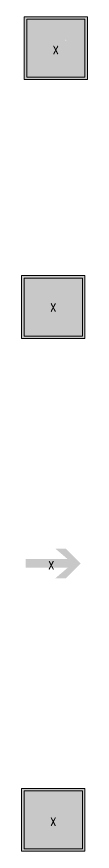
# Model space of a CAD drawing. Header units: metres. Extents: x -162 to 83385, y -62392 to -1971.
# Drawn here: x 28200 to 28460, y -54341 to -51027 of the extents above; entities that cross this region are included whole.
import ezdxf
from ezdxf.enums import TextEntityAlignment as Align

# ---------------------------------------------------------------- set-up
doc = ezdxf.new("R2010")
doc.units = ezdxf.units.M
doc.header["$LTSCALE"] = 0.5
for name, color, linetype, lineweight in [('ELIN_Attribut_01_Produkt_ID', 7, 'Continuous', 0), ('ELIN_Attribut_02_Stromkreis', 7, 'Continuous', 0), ('ELIN_Attribut_03_Verteilerbereich', 7, 'Continuous', 0), ('ELIN_Attribut_04_Montagehoehe', 7, 'Continuous', 0), ('ELIN_Attribut_05_Montageart', 7, 'Continuous', 0), ('ELIN_Attribut_06_Tuernummer', 7, 'Continuous', 0), ('ELIN_Attribut_07_Bemerkung', 7, 'Continuous', 0), ('ELIN_Attribut_08_Adresse', 7, 'Continuous', 0), ('ELIN_Attribut_10_AKZ1', 7, 'Continuous', 0), ('ELIN_Attribut_11_AKZ2', 7, 'Continuous', 0), ('ELIN_Attribut_12_Sonstiges1', 7, 'Continuous', 0), ('ELIN_Attribut_13_Sonstiges2', 7, 'Continuous', 0), ('ELIN_Attribut_14_Bauteil', 7, 'Continuous', 0), ('ELIN_Attribut_15_Ebene', 7, 'Continuous', 0), ('ELIN_Attribut_16_Raumnummer', 7, 'Continuous', 0), ('ELIN_Attribut_17_Raumname', 7, 'Continuous', 0), ('ELIN_Attribut_18_Montageabschnitt', 7, 'Continuous', 0), ('ELIN_Attribut_Basispunkt', 2, 'Continuous', 0), ('ELIN_Attribute_GEMOS', 11, 'Continuous', 0), ('ELIN_FOS_WA_Erste Hilfe Kasten', 7, 'Continuous', 0), ('ELIN_FOS_WA_Fluchtrichtung', 7, 'Continuous', 0), ('ELIN_FOS_WA_Teekueche', 7, 'Continuous', 0), ('ELIN_FOS_WA_Tuerrnotauf', 7, 'Continuous', 0)]:
    doc.layers.add(name, color=color, linetype=linetype, lineweight=lineweight)
doc.layers.get('0').off()
doc.styles.add('ELIN_Attribute', font='isocp.shx', dxfattribs={"width": 0.8})

# ---------------------------------------------------------------- blocks, each defined once
blk = doc.blocks.new('ELIN_FOS_ERSTE_HILFE_KASTEN')
at = {"true_color": 0xfafafa}
h = blk.add_hatch(color=7, dxfattribs=at)
h.dxf.hatch_style = 1
h.paths.add_polyline_path([(-121.3, 121.2), (-121.3, -121.3), (121.2, -121.3), (121.2, 121.2)], flags=16)
h.paths.add_polyline_path([(-125, 125), (-125, -125), (125, -125), (125, 125)])
at = {"true_color": 0xd2d2d2}
h = blk.add_hatch(color=254, dxfattribs=at)
h.paths.add_polyline_path([(-121.3, 121.2), (-121.3, -121.3), (121.2, -121.3), (121.2, 121.2)])
h.paths.add_polyline_path([(115, -115), (-115, -115), (-115, 115), (115, 115)], flags=16)
at = {"true_color": 0x64f01e}
h = blk.add_hatch(color=70, dxfattribs=at)
h.dxf.hatch_style = 1
h.paths.add_polyline_path([(115, 115), (-115, 115), (-115, -115), (115, -115)])
h.paths.add_polyline_path([(-22, 22), (-22, 95.1), (22, 95.1), (22, 22), (95.1, 22), (95.1, -22), (22, -22), (22, -95.1), (-22, -95.1), (-22, -22), (-95.1, -22), (-95.1, 22)], flags=16)
at = {"true_color": 0xfafafa}
blk.add_hatch(color=7, dxfattribs=at).paths.add_polyline_path([(95.1, 22), (22, 22), (22, 95.1), (-22, 95.1), (-22, 22), (-95.1, 22), (-95.1, -22), (-22, -22), (-22, -95.1), (22, -95.1), (22, -22), (95.1, -22)])
at = {"color": 7, "true_color": 0xfafafa}
blk.add_lwpolyline([(-125, 125), (-125, -125), (125, -125), (125, 125)], close=True, dxfattribs=at)
for points in [[(-115, 115), (-115, -115), (115, -115), (115, 115)], [(115, 115), (-115, 115), (-115, -115), (115, -115), (115, 115)]]:
    blk.add_lwpolyline(points, close=True)
at = {"layer": 'ELIN_Attribut_01_Produkt_ID', "style": 'ELIN_Attribute', "width": 0.8, "flags": 8}
blk.add_attdef('01_PRODUKT_ID', (508.5, -14.6, 0), '', height=150, dxfattribs=at)
at = {"layer": 'ELIN_Attribut_02_Stromkreis', "style": 'ELIN_Attribute', "width": 0.8, "flags": 8}
blk.add_attdef('02_STROMKREIS', (508.5, 185.4, 0), '', height=150, dxfattribs=at)
at = {"layer": 'ELIN_Attribut_03_Verteilerbereich', "style": 'ELIN_Attribute', "width": 0.8, "flags": 8}
blk.add_attdef('03_VERTEILERBEREICH', (508.5, -404.4, 0), '', height=125, dxfattribs=at)
at = {"layer": 'ELIN_Attribut_04_Montagehoehe', "style": 'ELIN_Attribute', "width": 0.8, "flags": 8}
blk.add_attdef('04_MONTAGEHOEHE', text='', height=125, dxfattribs=at).set_placement((-732.1, -14.6, 0), align=Align.RIGHT)
at = {"layer": 'ELIN_Attribut_05_Montageart', "style": 'ELIN_Attribute', "width": 0.8, "flags": 8}
blk.add_attdef('05_MONTAGEART', (508.5, -204.4, 0), '', height=125, dxfattribs=at)
at = {"layer": 'ELIN_Attribut_06_Tuernummer', "style": 'ELIN_Attribute', "width": 0.8, "flags": 8}
blk.add_attdef('06_TUERNUMMER', text='', height=125, dxfattribs=at).set_placement((-732.1, -214.6, 0), align=Align.RIGHT)
at = {"layer": 'ELIN_Attribut_07_Bemerkung', "style": 'ELIN_Attribute', "width": 0.8, "flags": 8}
blk.add_attdef('07_BEMERKUNG', (511.1, -844.5, 0), '', height=125, dxfattribs=at)
at = {"layer": 'ELIN_Attribut_08_Adresse', "style": 'ELIN_Attribute', "width": 0.8, "flags": 8}
blk.add_attdef('08_ADRESSE', (511.1, -1100.6, 0), '', height=125, dxfattribs=at)
at = {"layer": 'ELIN_Attribut_10_AKZ1', "style": 'ELIN_Attribute', "width": 0.8, "flags": 8}
blk.add_attdef('10_AKZ1', (508.5, -1466.6, 0), '', height=125, dxfattribs=at)
at = {"layer": 'ELIN_Attribut_11_AKZ2', "style": 'ELIN_Attribute', "width": 0.8, "flags": 8}
blk.add_attdef('11_AKZ2', (508.5, -1622.9, 0), '', height=125, dxfattribs=at)
at = {"layer": 'ELIN_Attribut_12_Sonstiges1', "style": 'ELIN_Attribute', "width": 0.8, "flags": 8}
blk.add_attdef('12_SONSTIGES1', (511.1, -2000.7, 0), '', height=125, dxfattribs=at)
at = {"layer": 'ELIN_Attribut_13_Sonstiges2', "style": 'ELIN_Attribute', "width": 0.8, "flags": 8}
blk.add_attdef('13_SONSTIGES2', (511.1, -2151.6, 0), '', height=125, dxfattribs=at)
at = {"layer": 'ELIN_Attribut_14_Bauteil', "style": 'ELIN_Attribute', "width": 0.8, "flags": 8}
blk.add_attdef('14_BAUTEIL', (511.1, -2382.1, 0), '', height=125, dxfattribs=at)
at = {"layer": 'ELIN_Attribut_15_Ebene', "style": 'ELIN_Attribute', "width": 0.8, "flags": 8}
blk.add_attdef('15_EBENE', (511.1, -2529.3, 0), '', height=125, dxfattribs=at)
at = {"layer": 'ELIN_Attribut_16_Raumnummer', "style": 'ELIN_Attribute', "width": 0.8, "flags": 8}
blk.add_attdef('16_RAUMNUMMER', (511.1, -2723.6, 0), '', height=125, dxfattribs=at)
at = {"layer": 'ELIN_Attribut_17_Raumname', "style": 'ELIN_Attribute', "width": 0.8, "flags": 8}
blk.add_attdef('17_RAUMNAME', (511.1, -2880.1, 0), '', height=125, dxfattribs=at)
at = {"layer": 'ELIN_Attribut_18_Montageabschnitt', "style": 'ELIN_Attribute', "width": 0.8, "flags": 8}
blk.add_attdef('18_MONTAGEABSCHNITT', (511.1, -3081.1, 0), '', height=125, dxfattribs=at)
at = {"layer": 'ELIN_Attribut_Basispunkt', "style": 'ELIN_Attribute', "width": 0.8}
blk.add_attdef('Basispunkt', text='', height=50, dxfattribs=at).set_placement((0, 5.8), align=Align.MIDDLE)
at = {"layer": 'ELIN_Attribute_GEMOS', "style": 'ELIN_Attribute', "width": 0.6, "flags": 8}
for tag, p in [('G01_PRO02ID', (1933.2, 183.6)), ('G02_BEZEICHNUNG', (1933.2, -14.6, 0)), ('G03_DESCRIPTION', (1933.2, -204.4, 0)), ('G04_GEMOS-SYMBOL', (1936.5, -404.4, 0)), ('G05_GEMOS-TYP', (1936.5, -604.4, 0)), ('G06_ORTSKENNUNG', (1933.2, -804.4, 0)), ('G08_FREI1', (1933.2, -1004.4, 0)), ('G08_FREI2', (1933.2, -1204.4, 0))]:
    blk.add_attdef(tag, p, '', height=125, dxfattribs=at)
blk = doc.blocks.new('ELIN_FOS_TEEKUECHE')
at = {"true_color": 0xfafafa}
h = blk.add_hatch(color=7, dxfattribs=at)
h.dxf.hatch_style = 1
h.paths.add_polyline_path([(-121.3, 121.2), (-121.3, -121.3), (121.2, -121.3), (121.2, 121.2)], flags=16)
h.paths.add_polyline_path([(-125, 125), (-125, -125), (125, -125), (125, 125)])
at = {"true_color": 0xd2d2d2}
h = blk.add_hatch(color=254, dxfattribs=at)
h.paths.add_polyline_path([(-121.3, 121.2), (-121.3, -121.3), (121.2, -121.3), (121.2, 121.2)])
h.paths.add_polyline_path([(115, -115), (-115, -115), (-115, 115), (115, 115)], flags=16)
at = {"true_color": 0xfafafa}
h = blk.add_hatch(color=7, dxfattribs=at)
h.paths.add_polyline_path([(115, 115), (-115, 115), (-115, -115), (115, -115)])
h.paths.add_polyline_path([(-50.3, 50.9), (49.2, 50.9), (49.2, 47.5), (52, 47.5, -0.180133), (54.6, 49.8, -0.021381), (61.7, 49.8, -0.084267), (74.9, 41.7, -0.130162), (80.2, 28.2, -0.075181), (79.9, 9.2, -0.10284), (74.3, -1.2, -0.110785), (66, -8.3, -0.071615), (56.8, -11.2, -0.020997), (48.3, -12.4), (48.3, -21.1, -0.340005), (38.1, -31), (-42.1, -31, -0.221847), (-50.2, -19.2)], flags=16)
h.paths.add_polyline_path([(84.4, -34.8), (84.4, -40.4), (71.3, -53.4), (-71.3, -53.4), (-81.8, -42), (-81.8, -34.8)], flags=16)
h.paths.add_polyline_path([(49.3, 30, -0.157612), (51.1, 31.5, -0.061802), (57.8, 31.5, -0.198944), (66.8, 22.9, -0.053827), (67.4, 19.3, -0.042576), (67.4, 12.9, -0.120245), (64.4, 8, -0.100411), (56.1, 2.1, -0.065704), (50.2, 2.1, -0.269401), (49.3, 3)], flags=0)
at = {"true_color": 0x000000}
h = blk.add_hatch(color=18, dxfattribs=at)
h.paths.add_polyline_path([(80.2, 28.2, 0.130162), (74.9, 41.7, 0.084267), (61.7, 49.8, 0.021381), (54.6, 49.8, 0.180133), (52, 47.5), (49.2, 47.5), (49.2, 50.9), (-50.3, 50.9), (-50.2, -19.2, 0.221847), (-42.1, -31), (38.1, -31, 0.340005), (48.3, -21.1), (48.3, -12.4, 0.020997), (56.8, -11.2, 0.071615), (66, -8.3, 0.110785), (74.3, -1.2, 0.10284), (79.9, 9.2, 0.075181)])
h.paths.add_polyline_path([(49.3, 30, -0.157612), (51.1, 31.5, -0.061802), (57.8, 31.5, -0.198944), (66.8, 22.9, -0.053827), (67.4, 19.3, -0.042576), (67.4, 12.9, -0.120245), (64.4, 8, -0.100411), (56.1, 2.1, -0.065704), (50.2, 2.1, -0.269401), (49.3, 3)], flags=16)
h.paths.add_polyline_path([(84.4, -40.4), (84.4, -34.8), (-81.8, -34.8), (-81.8, -42), (-71.3, -53.4), (71.3, -53.4)])
at = {"color": 7, "true_color": 0xfafafa}
blk.add_lwpolyline([(-125, 125), (-125, -125), (125, -125), (125, 125)], close=True, dxfattribs=at)
blk.add_lwpolyline([(115, 115), (-115, 115), (-115, -115), (115, -115), (115, 115)], close=True)
at = {"layer": 'ELIN_Attribut_01_Produkt_ID', "style": 'ELIN_Attribute', "width": 0.8, "flags": 8}
blk.add_attdef('01_PRODUKT_ID', (508.5, -14.6, 0), '', height=150, dxfattribs=at)
at = {"layer": 'ELIN_Attribut_02_Stromkreis', "style": 'ELIN_Attribute', "width": 0.8, "flags": 8}
blk.add_attdef('02_STROMKREIS', (508.5, 185.4, 0), '', height=150, dxfattribs=at)
at = {"layer": 'ELIN_Attribut_03_Verteilerbereich', "style": 'ELIN_Attribute', "width": 0.8, "flags": 8}
blk.add_attdef('03_VERTEILERBEREICH', (508.5, -404.4, 0), '', height=125, dxfattribs=at)
at = {"layer": 'ELIN_Attribut_04_Montagehoehe', "style": 'ELIN_Attribute', "width": 0.8, "flags": 8}
blk.add_attdef('04_MONTAGEHOEHE', text='', height=125, dxfattribs=at).set_placement((-732.1, -14.6, 0), align=Align.RIGHT)
at = {"layer": 'ELIN_Attribut_05_Montageart', "style": 'ELIN_Attribute', "width": 0.8, "flags": 8}
blk.add_attdef('05_MONTAGEART', (508.5, -204.4, 0), '', height=125, dxfattribs=at)
at = {"layer": 'ELIN_Attribut_06_Tuernummer', "style": 'ELIN_Attribute', "width": 0.8, "flags": 8}
blk.add_attdef('06_TUERNUMMER', text='', height=125, dxfattribs=at).set_placement((-732.1, -214.6, 0), align=Align.RIGHT)
at = {"layer": 'ELIN_Attribut_07_Bemerkung', "style": 'ELIN_Attribute', "width": 0.8, "flags": 8}
blk.add_attdef('07_BEMERKUNG', (511.1, -844.5, 0), '', height=125, dxfattribs=at)
at = {"layer": 'ELIN_Attribut_08_Adresse', "style": 'ELIN_Attribute', "width": 0.8, "flags": 8}
blk.add_attdef('08_ADRESSE', (511.1, -1100.6, 0), '', height=125, dxfattribs=at)
at = {"layer": 'ELIN_Attribut_10_AKZ1', "style": 'ELIN_Attribute', "width": 0.8, "flags": 8}
blk.add_attdef('10_AKZ1', (508.5, -1466.6, 0), '', height=125, dxfattribs=at)
at = {"layer": 'ELIN_Attribut_11_AKZ2', "style": 'ELIN_Attribute', "width": 0.8, "flags": 8}
blk.add_attdef('11_AKZ2', (508.5, -1622.9, 0), '', height=125, dxfattribs=at)
at = {"layer": 'ELIN_Attribut_12_Sonstiges1', "style": 'ELIN_Attribute', "width": 0.8, "flags": 8}
blk.add_attdef('12_SONSTIGES1', (511.1, -2000.7, 0), '', height=125, dxfattribs=at)
at = {"layer": 'ELIN_Attribut_13_Sonstiges2', "style": 'ELIN_Attribute', "width": 0.8, "flags": 8}
blk.add_attdef('13_SONSTIGES2', (511.1, -2151.6, 0), '', height=125, dxfattribs=at)
at = {"layer": 'ELIN_Attribut_14_Bauteil', "style": 'ELIN_Attribute', "width": 0.8, "flags": 8}
blk.add_attdef('14_BAUTEIL', (511.1, -2382.1, 0), '', height=125, dxfattribs=at)
at = {"layer": 'ELIN_Attribut_15_Ebene', "style": 'ELIN_Attribute', "width": 0.8, "flags": 8}
blk.add_attdef('15_EBENE', (511.1, -2529.3, 0), '', height=125, dxfattribs=at)
at = {"layer": 'ELIN_Attribut_16_Raumnummer', "style": 'ELIN_Attribute', "width": 0.8, "flags": 8}
blk.add_attdef('16_RAUMNUMMER', (511.1, -2723.6, 0), '', height=125, dxfattribs=at)
at = {"layer": 'ELIN_Attribut_17_Raumname', "style": 'ELIN_Attribute', "width": 0.8, "flags": 8}
blk.add_attdef('17_RAUMNAME', (511.1, -2880.1, 0), '', height=125, dxfattribs=at)
at = {"layer": 'ELIN_Attribut_18_Montageabschnitt', "style": 'ELIN_Attribute', "width": 0.8, "flags": 8}
blk.add_attdef('18_MONTAGEABSCHNITT', (511.1, -3081.1, 0), '', height=125, dxfattribs=at)
at = {"layer": 'ELIN_Attribut_Basispunkt', "style": 'ELIN_Attribute', "width": 0.8}
blk.add_attdef('Basispunkt', text='', height=50, dxfattribs=at).set_placement((0, 0), align=Align.MIDDLE)
at = {"layer": 'ELIN_Attribute_GEMOS', "style": 'ELIN_Attribute', "width": 0.6, "flags": 8}
for tag, p in [('G01_PRO02ID', (1933.2, 183.6)), ('G02_BEZEICHNUNG', (1933.2, -14.6, 0)), ('G03_DESCRIPTION', (1933.2, -204.4, 0)), ('G04_GEMOS-SYMBOL', (1936.5, -404.4, 0)), ('G05_GEMOS-TYP', (1936.5, -604.4, 0)), ('G06_ORTSKENNUNG', (1933.2, -804.4, 0)), ('G08_FREI1', (1933.2, -1004.4, 0)), ('G08_FREI2', (1933.2, -1204.4, 0))]:
    blk.add_attdef(tag, p, '', height=125, dxfattribs=at)
blk = doc.blocks.new('ELIN_FOS_FLUCHTRICHTUNG')
at = {"true_color": 0x64f01e}
h = blk.add_hatch(color=70, dxfattribs=at)
h.dxf.hatch_style = 1
h.paths.add_polyline_path([(108.7, 0), (50, 58.6), (8.6, 58.6), (56.9, 17.3), (-108.7, 17.3), (-108.7, -17.2), (56.9, -17.2), (8.6, -58.6), (50, -58.6)])
at = {"layer": 'ELIN_Attribut_01_Produkt_ID', "style": 'ELIN_Attribute', "width": 0.8, "flags": 8}
blk.add_attdef('01_PRODUKT_ID', (508.5, -14.6, 0), '', height=150, dxfattribs=at)
at = {"layer": 'ELIN_Attribut_02_Stromkreis', "style": 'ELIN_Attribute', "width": 0.8, "flags": 8}
blk.add_attdef('02_STROMKREIS', (508.5, 185.4, 0), '', height=150, dxfattribs=at)
at = {"layer": 'ELIN_Attribut_03_Verteilerbereich', "style": 'ELIN_Attribute', "width": 0.8, "flags": 8}
blk.add_attdef('03_VERTEILERBEREICH', (508.5, -404.4, 0), '', height=125, dxfattribs=at)
at = {"layer": 'ELIN_Attribut_04_Montagehoehe', "style": 'ELIN_Attribute', "width": 0.8, "flags": 8}
blk.add_attdef('04_MONTAGEHOEHE', text='', height=125, dxfattribs=at).set_placement((-732.1, -14.6, 0), align=Align.RIGHT)
at = {"layer": 'ELIN_Attribut_05_Montageart', "style": 'ELIN_Attribute', "width": 0.8, "flags": 8}
blk.add_attdef('05_MONTAGEART', (508.5, -204.4, 0), '', height=125, dxfattribs=at)
at = {"layer": 'ELIN_Attribut_06_Tuernummer', "style": 'ELIN_Attribute', "width": 0.8, "flags": 8}
blk.add_attdef('06_TUERNUMMER', text='', height=125, dxfattribs=at).set_placement((-732.1, -214.6, 0), align=Align.RIGHT)
at = {"layer": 'ELIN_Attribut_07_Bemerkung', "style": 'ELIN_Attribute', "width": 0.8, "flags": 8}
blk.add_attdef('07_BEMERKUNG', (511.1, -844.5, 0), '', height=125, dxfattribs=at)
at = {"layer": 'ELIN_Attribut_08_Adresse', "style": 'ELIN_Attribute', "width": 0.8, "flags": 8}
blk.add_attdef('08_ADRESSE', (511.1, -1100.6, 0), '', height=125, dxfattribs=at)
at = {"layer": 'ELIN_Attribut_10_AKZ1', "style": 'ELIN_Attribute', "width": 0.8, "flags": 8}
blk.add_attdef('10_AKZ1', (508.5, -1466.6, 0), '', height=125, dxfattribs=at)
at = {"layer": 'ELIN_Attribut_11_AKZ2', "style": 'ELIN_Attribute', "width": 0.8, "flags": 8}
blk.add_attdef('11_AKZ2', (508.5, -1622.9, 0), '', height=125, dxfattribs=at)
at = {"layer": 'ELIN_Attribut_12_Sonstiges1', "style": 'ELIN_Attribute', "width": 0.8, "flags": 8}
blk.add_attdef('12_SONSTIGES1', (511.1, -2000.7, 0), '', height=125, dxfattribs=at)
at = {"layer": 'ELIN_Attribut_13_Sonstiges2', "style": 'ELIN_Attribute', "width": 0.8, "flags": 8}
blk.add_attdef('13_SONSTIGES2', (511.1, -2151.6, 0), '', height=125, dxfattribs=at)
at = {"layer": 'ELIN_Attribut_14_Bauteil', "style": 'ELIN_Attribute', "width": 0.8, "flags": 8}
blk.add_attdef('14_BAUTEIL', (511.1, -2382.1, 0), '', height=125, dxfattribs=at)
at = {"layer": 'ELIN_Attribut_15_Ebene', "style": 'ELIN_Attribute', "width": 0.8, "flags": 8}
blk.add_attdef('15_EBENE', (511.1, -2529.3, 0), '', height=125, dxfattribs=at)
at = {"layer": 'ELIN_Attribut_16_Raumnummer', "style": 'ELIN_Attribute', "width": 0.8, "flags": 8}
blk.add_attdef('16_RAUMNUMMER', (511.1, -2723.6, 0), '', height=125, dxfattribs=at)
at = {"layer": 'ELIN_Attribut_17_Raumname', "style": 'ELIN_Attribute', "width": 0.8, "flags": 8}
blk.add_attdef('17_RAUMNAME', (511.1, -2880.1, 0), '', height=125, dxfattribs=at)
at = {"layer": 'ELIN_Attribut_18_Montageabschnitt', "style": 'ELIN_Attribute', "width": 0.8, "flags": 8}
blk.add_attdef('18_MONTAGEABSCHNITT', (511.1, -3081.1, 0), '', height=125, dxfattribs=at)
at = {"layer": 'ELIN_Attribut_Basispunkt', "style": 'ELIN_Attribute', "width": 0.8}
blk.add_attdef('Basispunkt', text='', height=50, dxfattribs=at).set_placement((-8, 0.4), align=Align.MIDDLE)
at = {"layer": 'ELIN_Attribute_GEMOS', "style": 'ELIN_Attribute', "width": 0.6, "flags": 8}
for tag, p in [('G01_PRO02ID', (1933.2, 183.6)), ('G02_BEZEICHNUNG', (1933.2, -14.6, 0)), ('G03_DESCRIPTION', (1933.2, -204.4, 0)), ('G04_GEMOS-SYMBOL', (1936.5, -404.4, 0)), ('G05_GEMOS-TYP', (1936.5, -604.4, 0)), ('G06_ORTSKENNUNG', (1933.2, -804.4, 0)), ('G08_FREI1', (1933.2, -1004.4, 0)), ('G08_FREI2', (1933.2, -1204.4, 0))]:
    blk.add_attdef(tag, p, '', height=125, dxfattribs=at)
blk = doc.blocks.new('ELIN_FOS_TUERNOTAUF')
at = {"true_color": 0xfafafa}
h = blk.add_hatch(color=7, dxfattribs=at)
h.dxf.hatch_style = 1
h.paths.add_polyline_path([(-121.3, 121.2), (-121.3, -121.3), (121.2, -121.3), (121.2, 121.2)], flags=16)
h.paths.add_polyline_path([(-125, 125), (-125, -125), (125, -125), (125, 125)])
at = {"true_color": 0xd2d2d2}
h = blk.add_hatch(color=254, dxfattribs=at)
h.paths.add_polyline_path([(-121.3, 121.2), (-121.3, -121.3), (121.2, -121.3), (121.2, 121.2)])
h.paths.add_polyline_path([(115, -115), (-115, -115), (-115, 115), (115, 115)], flags=16)
at = {"true_color": 0x64f01e}
h = blk.add_hatch(color=70, dxfattribs=at)
h.dxf.hatch_style = 1
h.paths.add_polyline_path([(115, 115), (-115, 115), (-115, -115), (115, -115)])
h.paths.add_polyline_path([(-26.1, -2.5), (-98.4, -2.5), (-98.4, 89.6), (-26.1, 89.6)], flags=16)
h.paths.add_polyline_path([(44.5, 59.4, -1), (25, 59.4, -1)], flags=16)
h.paths.add_polyline_path([(8.2, 41.9), (29.6, 41.9), (29.6, 47.7, 0.458976), (47.1, 56), (74.1, 56), (83, 42.4), (72.7, 35.6), (67.4, 43.7), (63.4, 43.7), (68.8, 35.4), (68.8, 18.2), (98.4, 18.2), (98.4, 5.8), (56.4, 5.8), (56.4, 25.2), (41.9, 15.7), (41.9, -2.5), (29.6, -2.5), (29.6, 22.4), (39.6, 28.9), (39.6, 29.5), (8.2, 29.5)], flags=16)
h.paths.add_polyline_path([(98.4, -19.5), (0, -95.7), (-98.4, -19.5)], flags=16)
at = {"true_color": 0xfafafa}
h = blk.add_hatch(color=7, dxfattribs=at)
h.paths.add_polyline_path([(-26.1, 89.6), (-98.4, 89.6), (-98.4, -2.5), (-26.1, -2.5)])
h.paths.add_polyline_path([(98.4, -19.5), (-98.4, -19.5), (0, -95.7)])
h.paths.add_polyline_path([(63.4, 43.7), (67.4, 43.7), (72.7, 35.6), (83, 42.4), (74.1, 56), (47.1, 56, -0.458976), (29.6, 47.7), (29.6, 41.9), (8.2, 41.9), (8.2, 29.5), (39.6, 29.5), (39.6, 33.7), (41.7, 30.3), (29.6, 22.4), (29.6, -2.5), (41.9, -2.5), (41.9, 15.7), (56.4, 25.2), (56.4, 5.8), (98.4, 5.8), (98.4, 18.2), (68.8, 18.2), (68.8, 35.4)])
h.paths.add_polyline_path([(44.5, 59.4, 1), (25, 59.4, 1)])
at = {"color": 7, "true_color": 0xfafafa}
blk.add_lwpolyline([(-125, 125), (-125, -125), (125, -125), (125, 125)], close=True, dxfattribs=at)
blk.add_lwpolyline([(115, 115), (-115, 115), (-115, -115), (115, -115), (115, 115)], close=True)
at = {"layer": 'ELIN_Attribut_01_Produkt_ID', "style": 'ELIN_Attribute', "width": 0.8, "flags": 8}
blk.add_attdef('01_PRODUKT_ID', (508.5, -14.6, 0), '', height=150, dxfattribs=at)
at = {"layer": 'ELIN_Attribut_02_Stromkreis', "style": 'ELIN_Attribute', "width": 0.8, "flags": 8}
blk.add_attdef('02_STROMKREIS', (508.5, 185.4, 0), '', height=150, dxfattribs=at)
at = {"layer": 'ELIN_Attribut_03_Verteilerbereich', "style": 'ELIN_Attribute', "width": 0.8, "flags": 8}
blk.add_attdef('03_VERTEILERBEREICH', (508.5, -404.4, 0), '', height=125, dxfattribs=at)
at = {"layer": 'ELIN_Attribut_04_Montagehoehe', "style": 'ELIN_Attribute', "width": 0.8, "flags": 8}
blk.add_attdef('04_MONTAGEHOEHE', text='', height=125, dxfattribs=at).set_placement((-732.1, -14.6, 0), align=Align.RIGHT)
at = {"layer": 'ELIN_Attribut_05_Montageart', "style": 'ELIN_Attribute', "width": 0.8, "flags": 8}
blk.add_attdef('05_MONTAGEART', (508.5, -204.4, 0), '', height=125, dxfattribs=at)
at = {"layer": 'ELIN_Attribut_06_Tuernummer', "style": 'ELIN_Attribute', "width": 0.8, "flags": 8}
blk.add_attdef('06_TUERNUMMER', text='', height=125, dxfattribs=at).set_placement((-732.1, -214.6, 0), align=Align.RIGHT)
at = {"layer": 'ELIN_Attribut_07_Bemerkung', "style": 'ELIN_Attribute', "width": 0.8, "flags": 8}
blk.add_attdef('07_BEMERKUNG', (511.1, -844.5, 0), '', height=125, dxfattribs=at)
at = {"layer": 'ELIN_Attribut_08_Adresse', "style": 'ELIN_Attribute', "width": 0.8, "flags": 8}
blk.add_attdef('08_ADRESSE', (511.1, -1100.6, 0), '', height=125, dxfattribs=at)
at = {"layer": 'ELIN_Attribut_10_AKZ1', "style": 'ELIN_Attribute', "width": 0.8, "flags": 8}
blk.add_attdef('10_AKZ1', (508.5, -1466.6, 0), '', height=125, dxfattribs=at)
at = {"layer": 'ELIN_Attribut_11_AKZ2', "style": 'ELIN_Attribute', "width": 0.8, "flags": 8}
blk.add_attdef('11_AKZ2', (508.5, -1622.9, 0), '', height=125, dxfattribs=at)
at = {"layer": 'ELIN_Attribut_12_Sonstiges1', "style": 'ELIN_Attribute', "width": 0.8, "flags": 8}
blk.add_attdef('12_SONSTIGES1', (511.1, -2000.7, 0), '', height=125, dxfattribs=at)
at = {"layer": 'ELIN_Attribut_13_Sonstiges2', "style": 'ELIN_Attribute', "width": 0.8, "flags": 8}
blk.add_attdef('13_SONSTIGES2', (511.1, -2151.6, 0), '', height=125, dxfattribs=at)
at = {"layer": 'ELIN_Attribut_14_Bauteil', "style": 'ELIN_Attribute', "width": 0.8, "flags": 8}
blk.add_attdef('14_BAUTEIL', (511.1, -2382.1, 0), '', height=125, dxfattribs=at)
at = {"layer": 'ELIN_Attribut_15_Ebene', "style": 'ELIN_Attribute', "width": 0.8, "flags": 8}
blk.add_attdef('15_EBENE', (511.1, -2529.3, 0), '', height=125, dxfattribs=at)
at = {"layer": 'ELIN_Attribut_16_Raumnummer', "style": 'ELIN_Attribute', "width": 0.8, "flags": 8}
blk.add_attdef('16_RAUMNUMMER', (511.1, -2723.6, 0), '', height=125, dxfattribs=at)
at = {"layer": 'ELIN_Attribut_17_Raumname', "style": 'ELIN_Attribute', "width": 0.8, "flags": 8}
blk.add_attdef('17_RAUMNAME', (511.1, -2880.1, 0), '', height=125, dxfattribs=at)
at = {"layer": 'ELIN_Attribut_18_Montageabschnitt', "style": 'ELIN_Attribute', "width": 0.8, "flags": 8}
blk.add_attdef('18_MONTAGEABSCHNITT', (511.1, -3081.1, 0), '', height=125, dxfattribs=at)
at = {"layer": 'ELIN_Attribut_Basispunkt', "style": 'ELIN_Attribute', "width": 0.8}
blk.add_attdef('Basispunkt', text='', height=50, dxfattribs=at).set_placement((0, 0), align=Align.MIDDLE)
at = {"layer": 'ELIN_Attribute_GEMOS', "style": 'ELIN_Attribute', "width": 0.6, "flags": 8}
for tag, p in [('G01_PRO02ID', (1933.2, 183.6)), ('G02_BEZEICHNUNG', (1933.2, -14.6, 0)), ('G03_DESCRIPTION', (1933.2, -204.4, 0)), ('G04_GEMOS-SYMBOL', (1936.5, -404.4, 0)), ('G05_GEMOS-TYP', (1936.5, -604.4, 0)), ('G06_ORTSKENNUNG', (1933.2, -804.4, 0)), ('G08_FREI1', (1933.2, -1004.4, 0)), ('G08_FREI2', (1933.2, -1204.4, 0))]:
    blk.add_attdef(tag, p, '', height=125, dxfattribs=at)

msp = doc.modelspace()

# ---------------------------------------------------------------- block references
at = {"layer": 'ELIN_FOS_WA_Erste Hilfe Kasten', "lineweight": 0}
ref = msp.add_blockref('ELIN_FOS_ERSTE_HILFE_KASTEN', (28325.5, -52180.3), dxfattribs=at)
ref.add_attrib('Basispunkt', 'x', dxfattribs={"layer": 'ELIN_Attribut_Basispunkt', "height": 50, "style": 'ELIN_Attribute', "width": 0.8}).set_placement((28325.5, -52174.5), align=Align.MIDDLE)
at = {"layer": 'ELIN_FOS_WA_Fluchtrichtung', "lineweight": 0}
ref = msp.add_blockref('ELIN_FOS_FLUCHTRICHTUNG', (28325.5, -53198.2), dxfattribs=at)
ref.add_attrib('Basispunkt', 'x', dxfattribs={"layer": 'ELIN_Attribut_Basispunkt', "height": 50, "style": 'ELIN_Attribute', "width": 0.8}).set_placement((28317.5, -53197.8), align=Align.MIDDLE)
at = {"layer": 'ELIN_FOS_WA_Teekueche', "lineweight": 0}
ref = msp.add_blockref('ELIN_FOS_TEEKUECHE', (28325.5, -54216.1), dxfattribs=at)
ref.add_attrib('Basispunkt', 'x', dxfattribs={"layer": 'ELIN_Attribut_Basispunkt', "height": 50, "style": 'ELIN_Attribute', "width": 0.8}).set_placement((28325.5, -54216.1), align=Align.MIDDLE)
at = {"layer": 'ELIN_FOS_WA_Tuerrnotauf', "lineweight": 0}
ref = msp.add_blockref('ELIN_FOS_TUERNOTAUF', (28335.5, -51152.4), dxfattribs=at)
ref.add_attrib('Basispunkt', 'x', dxfattribs={"layer": 'ELIN_Attribut_Basispunkt', "height": 50, "style": 'ELIN_Attribute', "width": 0.8}).set_placement((28335.5, -51152.4), align=Align.MIDDLE)

doc.saveas('drawing.dxf')
